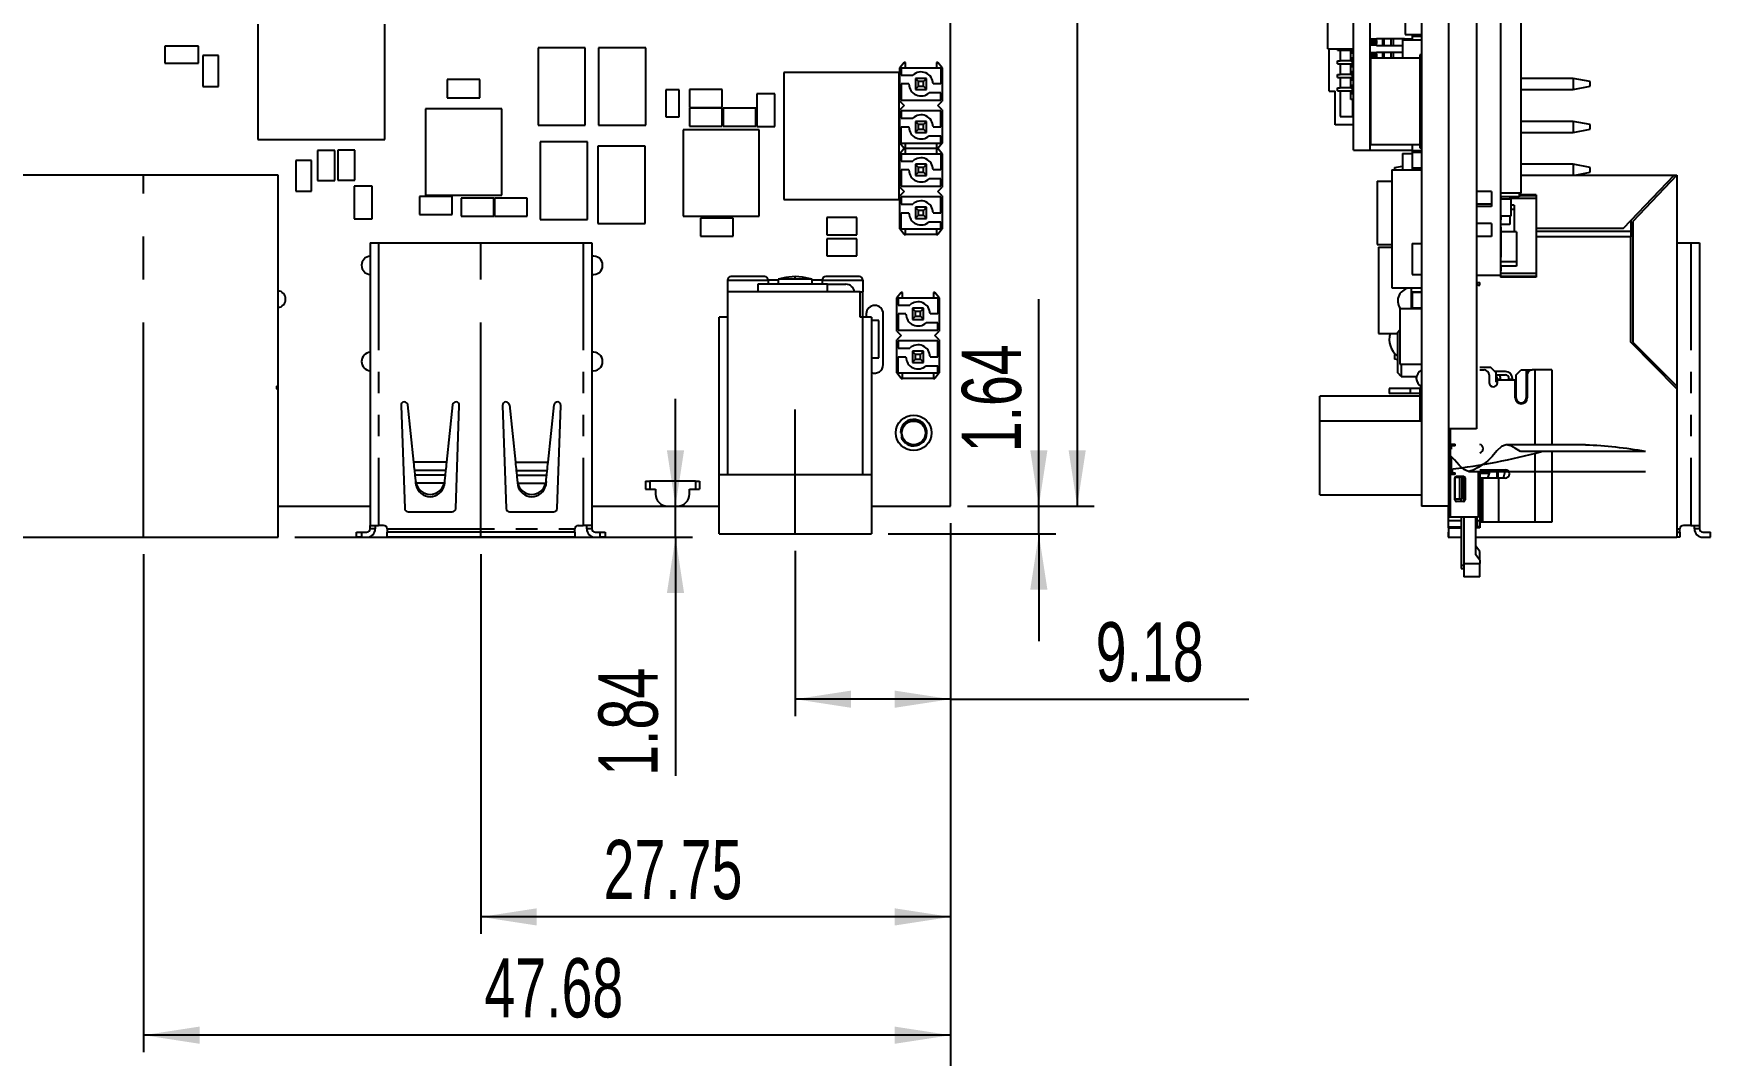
# Model space of a CAD drawing. Extents: x 5 to 415, y 3 to 292.
# Drawn here: x 79.6 to 178.7, y 74.9 to 135.3 of the extents above; entities that cross this region are included whole.
import ezdxf
from ezdxf.enums import TextEntityAlignment as Align

# ---------------------------------------------------------------- set-up
doc = ezdxf.new("R2010")
doc.units = 0
doc.linetypes.add('CENTERX2', pattern=[20.32, 12.7, -2.54, 2.54, -2.54])
doc.linetypes.add('PHANTOM', pattern=[12.7, 6.35, -1.27, 1.27, -1.27, 1.27, -1.27])
doc.layers.get('0').update_dxf_attribs({"linetype": 'CONTINUOUS'})
doc.dimstyles.new('SLDDIMSTYLE0', dxfattribs={"dimtxt": 3.5, "dimasz": 3.302, "dimexe": 0, "dimexo": 0.0625, "dimgap": 0.875, "dimtad": 1, "dimrnd": 1e-09, "dimzin": 12, "dimsah": 1, "dimcen": 0.09, "dimazin": 3, "dimtfac": 1, "dimtmove": 0, "dimatfit": 3})
doc.dimstyles.new('SLDDIMSTYLE1', dxfattribs={"dimtxt": 3.5, "dimasz": 3.302, "dimexe": 0, "dimexo": 0.0625, "dimgap": 0.875, "dimtad": 1, "dimrnd": 1e-09, "dimzin": 12, "dimsah": 1, "dimcen": 0.09, "dimazin": 3, "dimtfac": 1, "dimtofl": 0, "dimtmove": 0, "dimatfit": 3})

# ---------------------------------------------------------------- blocks, each defined once
blk = doc.blocks.new('_D_4')
at = {"color": 7, "linetype": 'CONTINUOUS'}
for p, q in [((133.75, 106.352), (133.75, 94.942)), ((124.57, 104.712), (124.57, 94.942)), ((133.75, 95.942), (124.57, 95.942)), ((133.75, 95.942), (151.376, 95.942))]:
    blk.add_line(p, q, dxfattribs=at)
for points in [[(124.57, 95.942), (127.872, 95.434), (127.872, 96.45)], [(133.75, 95.942), (130.448, 96.45), (130.448, 95.434)]]:
    blk.add_solid(points, dxfattribs=at)
at = {"color": 7, "linetype": 'CONTINUOUS', "width": 0.7}
blk.add_text('9.18', height=3.5, dxfattribs=at).set_placement((142.325, 95.942), align=Align.BOTTOM_LEFT)
blk = doc.blocks.new('_D_5')
at = {"color": 7, "linetype": 'CONTINUOUS'}
for p, q in [((133.75, 106.352), (133.75, 82.075)), ((106, 104.512), (106, 82.075)), ((133.75, 83.075), (106, 83.075))]:
    blk.add_line(p, q, dxfattribs=at)
for points in [[(106, 83.075), (109.302, 82.567), (109.302, 83.583)], [(133.75, 83.075), (130.448, 83.583), (130.448, 82.567)]]:
    blk.add_solid(points, dxfattribs=at)
at = {"color": 7, "linetype": 'CONTINUOUS', "width": 0.7}
blk.add_text('27.75', height=3.5, dxfattribs=at).set_placement((113.249, 83.075), align=Align.BOTTOM_LEFT)
blk = doc.blocks.new('_D_6')
at = {"color": 7, "linetype": 'CONTINUOUS'}
for p, q in [((133.75, 106.352), (133.75, 75.085)), ((86.07, 104.512), (86.07, 75.085)), ((133.75, 76.085), (86.07, 76.085))]:
    blk.add_line(p, q, dxfattribs=at)
for points in [[(86.07, 76.085), (89.372, 75.577), (89.372, 76.593)], [(133.75, 76.085), (130.448, 76.593), (130.448, 75.577)]]:
    blk.add_solid(points, dxfattribs=at)
at = {"color": 7, "linetype": 'CONTINUOUS', "width": 0.7}
blk.add_text('47.68', height=3.5, dxfattribs=at).set_placement((106.209, 76.085), align=Align.BOTTOM_LEFT)
blk = doc.blocks.new('_D_7')
at = {"color": 7, "linetype": 'CONTINUOUS'}
for p, q in [((133.75, 106.352), (133.75, 68.668)), ((65.734, 105.401), (65.734, 68.668)), ((133.75, 69.668), (65.734, 69.668))]:
    blk.add_line(p, q, dxfattribs=at)
for points in [[(65.734, 69.668), (69.036, 69.16), (69.036, 70.176)], [(133.75, 69.668), (130.448, 70.176), (130.448, 69.16)]]:
    blk.add_solid(points, dxfattribs=at)
at = {"color": 7, "linetype": 'CONTINUOUS', "width": 0.7}
blk.add_text('68.02', height=3.5, dxfattribs=at).set_placement((91.775, 69.668), align=Align.BOTTOM_LEFT)
blk = doc.blocks.new('_D_8')
at = {"color": 7, "linetype": 'CONTINUOUS'}
for p, q in [((133.75, 106.352), (133.75, 62.459)), ((46.865, 101.815), (46.865, 62.459)), ((133.75, 63.459), (46.865, 63.459))]:
    blk.add_line(p, q, dxfattribs=at)
for points in [[(46.865, 63.459), (50.167, 62.951), (50.167, 63.967)], [(133.75, 63.459), (130.448, 63.967), (130.448, 62.951)]]:
    blk.add_solid(points, dxfattribs=at)
at = {"color": 7, "linetype": 'CONTINUOUS', "width": 0.7}
blk.add_text('86.89', height=3.5, dxfattribs=at).set_placement((84.143, 63.459), align=Align.BOTTOM_LEFT)
blk = doc.blocks.new('_D_12')
at = {"color": 7, "linetype": 'CONTINUOUS'}
for p, q in [((134.75, 180.352), (142.232, 180.352)), ((141.232, 180.352), (141.232, 107.352)), ((134.75, 107.352), (142.232, 107.352))]:
    blk.add_line(p, q, dxfattribs=at)
for points in [[(141.232, 180.352), (140.724, 177.05), (141.74, 177.05)], [(141.232, 107.352), (141.74, 110.654), (140.724, 110.654)]]:
    blk.add_solid(points, dxfattribs=at)
at = {"color": 7, "linetype": 'CONTINUOUS', "width": 0.7}
blk.add_text('73', height=3.5, rotation=90, dxfattribs=at).set_placement((141.232, 143.389, -81.793), align=Align.BOTTOM_LEFT)
blk = doc.blocks.new('_D_15')
at = {"color": 7, "linetype": 'CONTINUOUS'}
for p, q in [((117.496, 107.352), (117.496, 113.702)), ((117.496, 105.512), (117.496, 107.352)), ((95.01, 105.512), (118.496, 105.512)), ((117.496, 105.512), (117.496, 91.416))]:
    blk.add_line(p, q, dxfattribs=at)
for points in [[(117.496, 107.352), (118.004, 110.654), (116.988, 110.654)], [(117.496, 105.512), (116.988, 102.21), (118.004, 102.21)]]:
    blk.add_solid(points, dxfattribs=at)
at = {"color": 7, "linetype": 'CONTINUOUS', "width": 0.7}
blk.add_text('1.84', height=3.5, rotation=90, dxfattribs=at).set_placement((117.496, 91.416, -81.793), align=Align.BOTTOM_LEFT)
blk = doc.blocks.new('_D_16')
at = {"color": 7, "linetype": 'CONTINUOUS'}
for p, q in [((138.965, 107.352), (138.965, 119.586)), ((134.75, 107.352), (139.965, 107.352)), ((138.965, 105.712), (138.965, 107.352)), ((130.07, 105.712), (139.965, 105.712)), ((138.965, 105.712), (138.965, 99.362))]:
    blk.add_line(p, q, dxfattribs=at)
for points in [[(138.965, 107.352), (139.473, 110.654), (138.457, 110.654)], [(138.965, 105.712), (138.457, 102.41), (139.473, 102.41)]]:
    blk.add_solid(points, dxfattribs=at)
at = {"color": 7, "linetype": 'CONTINUOUS', "width": 0.7}
blk.add_text('1.64', height=3.5, rotation=90, dxfattribs=at).set_placement((138.965, 110.535, -81.793), align=Align.BOTTOM_LEFT)

msp = doc.modelspace()

# ---------------------------------------------------------------- linework, layer by layer
at = {"color": 7, "linetype": 'CONTINUOUS'}
for p, q in [((161.571, 180.352), (161.571, 107.352)), ((163.171, 180.352), (163.171, 107.352)), ((157.551, 128.378), (157.551, 158.378)), ((158.551, 128.378), (158.551, 158.378)), ((156.051, 134.378), (156.051, 152.378)), ((164.821, 146.625), (164.821, 111.925)), ((166.246, 139.21), (166.246, 120.982)), ((92.819, 135.828), (92.819, 129.028)), ((100.319, 129.028), (100.319, 135.828)), ((133.75, 107.352), (133.75, 136.369)), ((160.621, 136.238), (160.621, 135.222)), ((167.446, 136.042), (167.446, 125.842)), ((158.551, 134.968), (158.921, 134.968)), ((158.551, 134.868), (158.921, 134.868)), ((158.551, 134.848), (158.921, 134.848)), ((158.921, 134.978), (160.571, 134.978)), ((158.921, 134.968), (158.921, 134.978)), ((158.921, 134.868), (158.921, 134.968)), ((158.921, 134.868), (158.921, 134.688)), ((159.271, 134.978), (159.271, 134.578)), ((159.371, 134.578), (159.371, 134.978)), ((159.771, 134.978), (159.771, 134.578)), ((159.921, 134.578), (159.921, 134.978)), ((160.461, 134.906), (160.461, 133.828)), ((160.461, 134.906), (161.571, 134.906)), ((160.571, 134.978), (160.571, 134.968)), ((160.571, 134.968), (161.021, 134.968)), ((160.571, 134.968), (160.571, 134.906)), ((160.621, 135.222), (161.571, 135.222)), ((161.021, 135.222), (161.021, 135.118)), ((161.021, 135.118), (161.021, 134.906)), ((161.021, 135.118), (161.571, 135.118)), ((89.314, 134.528), (87.314, 134.528)), ((87.314, 134.528), (87.314, 133.528)), ((89.314, 133.528), (89.314, 134.528)), ((90.502, 133.983), (89.572, 133.983)), ((89.572, 133.983), (89.572, 132.153)), ((90.502, 132.153), (90.502, 133.983)), ((112.167, 134.435), (109.373, 134.435)), ((109.373, 134.435), (109.373, 129.863)), ((112.167, 129.863), (112.167, 134.435)), ((112.954, 134.435), (112.954, 129.863)), ((115.748, 134.435), (112.954, 134.435)), ((115.748, 129.863), (115.748, 134.435)), ((156.051, 134.378), (157.551, 134.378)), ((156.121, 131.878), (156.121, 134.378)), ((156.621, 134.288), (156.621, 134.378)), ((156.621, 134.288), (156.771, 134.288)), ((156.771, 134.288), (156.771, 133.668)), ((156.771, 134.288), (157.401, 134.288)), ((157.401, 133.668), (157.401, 134.288)), ((157.401, 134.288), (157.501, 134.288)), ((157.501, 134.078), (157.501, 134.378)), ((157.551, 134.078), (157.501, 134.078)), ((157.551, 133.878), (157.501, 133.878)), ((157.501, 133.278), (157.501, 133.878)), ((158.921, 134.708), (158.551, 134.708)), ((158.921, 134.688), (158.551, 134.688)), ((158.921, 134.588), (158.551, 134.588)), ((158.551, 134.168), (158.921, 134.168)), ((158.551, 134.068), (158.921, 134.068)), ((158.551, 134.048), (158.921, 134.048)), ((158.921, 133.908), (158.551, 133.908)), ((158.921, 133.888), (158.551, 133.888)), ((158.571, 133.788), (158.551, 133.788)), ((161.471, 133.828), (158.571, 133.828)), ((158.571, 133.828), (158.571, 128.728)), ((158.921, 134.588), (158.921, 134.688)), ((158.921, 134.578), (158.921, 134.588)), ((158.921, 134.578), (160.461, 134.578)), ((158.921, 134.178), (160.461, 134.178)), ((158.921, 134.168), (158.921, 134.178)), ((158.921, 134.068), (158.921, 134.168)), ((158.921, 134.068), (158.921, 133.888)), ((158.921, 133.828), (158.921, 133.888)), ((159.271, 134.178), (159.271, 133.828)), ((159.371, 133.828), (159.371, 134.178)), ((159.771, 134.178), (159.771, 133.828)), ((159.921, 133.828), (159.921, 134.178)), ((161.571, 134.028), (161.471, 134.028)), ((161.471, 134.028), (161.471, 128.528)), ((87.314, 133.528), (89.314, 133.528)), ((123.905, 132.978), (123.905, 125.478)), ((130.705, 132.978), (123.905, 132.978)), ((130.705, 125.478), (130.705, 132.978)), ((130.999, 133.571), (130.758, 133.254)), ((130.758, 131.285), (130.758, 133.254)), ((130.834, 133.254), (130.834, 132.822)), ((130.834, 133.254), (133.171, 133.254)), ((130.834, 132.822), (131.518, 132.822)), ((131.088, 133.571), (130.999, 133.571)), ((131.088, 133.254), (131.088, 133.571)), ((132.917, 133.571), (132.917, 133.254)), ((133.006, 133.571), (132.917, 133.571)), ((133.247, 133.254), (133.006, 133.571)), ((133.171, 133.254), (133.171, 132.301)), ((133.247, 133.254), (133.247, 131.285)), ((156.621, 133.668), (156.771, 133.668)), ((156.621, 133.488), (156.621, 133.668)), ((156.621, 133.488), (156.771, 133.488)), ((156.621, 132.868), (156.771, 132.868)), ((156.621, 132.688), (156.621, 132.868)), ((157.401, 133.668), (156.771, 133.668)), ((156.771, 133.488), (156.771, 132.868)), ((156.771, 133.488), (157.401, 133.488)), ((157.401, 132.868), (156.771, 132.868)), ((157.401, 133.668), (157.501, 133.668)), ((157.401, 132.868), (157.401, 133.488)), ((157.401, 133.488), (157.501, 133.488)), ((157.401, 132.868), (157.501, 132.868)), ((157.551, 133.278), (157.501, 133.278)), ((157.501, 132.478), (157.501, 133.078)), ((157.551, 133.078), (157.501, 133.078)), ((158.551, 133.368), (158.571, 133.368)), ((158.551, 133.268), (158.571, 133.268)), ((158.551, 133.248), (158.571, 133.248)), ((158.571, 133.108), (158.551, 133.108)), ((158.571, 133.088), (158.551, 133.088)), ((158.571, 132.988), (158.551, 132.988)), ((89.572, 132.153), (90.502, 132.153)), ((104.013, 132.555), (104.013, 131.488)), ((105.944, 132.555), (104.013, 132.555)), ((105.944, 131.488), (105.944, 132.555)), ((116.921, 131.958), (116.921, 130.358)), ((117.721, 131.958), (116.921, 131.958)), ((117.721, 130.358), (117.721, 131.958)), ((118.314, 131.971), (118.314, 130.904)), ((120.244, 131.971), (118.314, 131.971)), ((120.244, 130.904), (120.244, 131.971)), ((131.291, 132.301), (130.834, 132.301)), ((130.834, 132.301), (130.834, 131.349)), ((131.863, 132.441), (131.672, 132.631)), ((132.333, 132.631), (131.672, 132.631)), ((131.672, 132.631), (131.672, 131.971)), ((131.672, 131.971), (131.863, 132.161)), ((131.672, 131.971), (132.333, 131.971)), ((132.142, 132.441), (131.863, 132.441)), ((131.863, 132.161), (131.863, 132.441)), ((131.863, 132.161), (132.142, 132.161)), ((132.142, 132.441), (132.333, 132.631)), ((132.142, 132.161), (132.142, 132.441)), ((132.333, 131.971), (132.142, 132.161)), ((132.333, 131.971), (132.333, 132.631)), ((133.171, 132.301), (132.714, 132.301)), ((156.121, 131.878), (156.471, 131.878)), ((156.471, 129.878), (156.471, 131.878)), ((156.621, 132.688), (156.771, 132.688)), ((156.621, 132.068), (156.771, 132.068)), ((156.621, 131.888), (156.621, 132.068)), ((156.621, 131.888), (156.771, 131.888)), ((156.771, 132.688), (156.771, 132.068)), ((156.771, 132.688), (157.401, 132.688)), ((157.401, 132.068), (156.771, 132.068)), ((156.771, 131.888), (156.771, 130.378)), ((156.771, 131.888), (157.401, 131.888)), ((157.401, 132.068), (157.401, 132.688)), ((157.401, 132.688), (157.501, 132.688)), ((157.401, 132.068), (157.501, 132.068)), ((157.401, 131.378), (157.401, 131.888)), ((157.401, 131.888), (157.501, 131.888)), ((157.551, 132.478), (157.501, 132.478)), ((157.501, 131.678), (157.501, 132.278)), ((157.551, 132.278), (157.501, 132.278)), ((158.551, 132.568), (158.571, 132.568)), ((158.551, 132.468), (158.571, 132.468)), ((158.551, 132.448), (158.571, 132.448)), ((158.571, 132.308), (158.551, 132.308)), ((158.571, 132.288), (158.551, 132.288)), ((158.571, 132.188), (158.551, 132.188)), ((170.537, 132.631), (167.446, 132.631)), ((167.446, 131.971), (170.537, 131.971)), ((170.537, 132.631), (170.537, 131.971)), ((171.553, 132.441), (170.537, 132.631)), ((170.537, 131.971), (171.553, 132.161)), ((171.553, 132.161), (171.553, 132.441)), ((107.229, 130.838), (102.729, 130.838)), ((102.729, 130.838), (102.729, 125.738)), ((104.013, 131.488), (105.944, 131.488)), ((107.229, 125.738), (107.229, 130.838)), ((118.314, 130.904), (120.244, 130.904)), ((120.244, 130.879), (118.314, 130.879)), ((118.314, 130.879), (118.314, 129.812)), ((120.244, 129.812), (120.244, 130.879)), ((120.32, 130.879), (120.32, 129.812)), ((122.251, 130.879), (120.32, 130.879)), ((122.251, 129.812), (122.251, 130.879)), ((122.301, 131.717), (122.301, 129.786)), ((123.368, 131.717), (122.301, 131.717)), ((123.368, 129.786), (123.368, 131.717)), ((130.758, 131.285), (131.012, 131.031)), ((131.012, 131.031), (130.758, 130.777)), ((130.834, 131.349), (133.171, 131.349)), ((133.171, 131.78), (132.487, 131.78)), ((132.993, 131.031), (133.247, 131.285)), ((133.247, 130.777), (132.993, 131.031)), ((133.171, 131.349), (133.171, 131.78)), ((157.501, 131.378), (157.401, 131.378)), ((157.551, 131.678), (157.501, 131.678)), ((157.501, 131.378), (157.501, 130.378)), ((158.551, 131.768), (158.571, 131.768)), ((158.551, 131.668), (158.571, 131.668)), ((158.551, 131.648), (158.571, 131.648)), ((158.571, 131.508), (158.551, 131.508)), ((158.551, 131.488), (158.571, 131.488)), ((158.571, 131.388), (158.551, 131.388)), ((158.551, 130.878), (158.571, 130.878)), ((158.551, 130.848), (158.571, 130.848)), ((109.373, 129.863), (112.167, 129.863)), ((112.954, 129.863), (115.748, 129.863)), ((116.921, 130.358), (117.721, 130.358)), ((118.314, 129.812), (120.244, 129.812)), ((120.32, 129.812), (122.251, 129.812)), ((130.758, 128.809), (130.758, 130.777)), ((133.171, 130.714), (130.834, 130.714)), ((130.834, 130.714), (130.834, 130.282)), ((130.834, 130.282), (131.518, 130.282)), ((131.863, 129.901), (131.672, 130.091)), ((132.333, 130.091), (131.672, 130.091)), ((131.672, 130.091), (131.672, 129.431)), ((132.142, 129.901), (131.863, 129.901)), ((131.863, 129.621), (131.863, 129.901)), ((132.142, 129.901), (132.333, 130.091)), ((132.142, 129.621), (132.142, 129.901)), ((132.333, 129.431), (132.333, 130.091)), ((133.171, 129.761), (133.171, 130.714)), ((133.247, 130.777), (133.247, 128.809)), ((157.551, 129.878), (156.471, 129.878)), ((156.771, 130.378), (157.551, 130.378)), ((158.571, 130.378), (158.551, 130.378)), ((170.537, 130.091), (167.446, 130.091)), ((170.537, 130.091), (170.537, 129.431)), ((171.553, 129.901), (170.537, 130.091)), ((171.553, 129.621), (171.553, 129.901)), ((92.819, 129.028), (100.319, 129.028)), ((112.294, 128.872), (109.5, 128.872)), ((109.5, 128.872), (109.5, 124.3)), ((112.294, 124.3), (112.294, 128.872)), ((117.943, 129.593), (117.943, 124.493)), ((122.443, 129.593), (117.943, 129.593)), ((122.301, 129.786), (123.368, 129.786)), ((122.443, 124.493), (122.443, 129.593)), ((130.834, 129.761), (131.291, 129.761)), ((130.834, 128.809), (130.834, 129.761)), ((131.672, 129.431), (131.863, 129.621)), ((131.672, 129.431), (132.333, 129.431)), ((131.863, 129.621), (132.142, 129.621)), ((132.333, 129.431), (132.142, 129.621)), ((132.487, 129.24), (133.171, 129.24)), ((132.714, 129.761), (133.171, 129.761)), ((133.171, 128.809), (133.171, 129.24)), ((167.446, 129.431), (170.537, 129.431)), ((170.537, 129.431), (171.553, 129.621)), ((97.357, 128.364), (96.341, 128.364)), ((96.341, 128.364), (96.341, 126.586)), ((97.357, 126.586), (97.357, 128.364)), ((97.535, 128.389), (97.535, 126.611)), ((98.551, 128.389), (97.535, 128.389)), ((98.551, 126.611), (98.551, 128.389)), ((115.697, 128.618), (112.903, 128.618)), ((112.903, 128.618), (112.903, 124.046)), ((115.697, 124.046), (115.697, 128.618)), ((130.999, 128.491), (130.758, 128.809)), ((130.999, 128.491), (130.758, 128.174)), ((130.758, 126.205), (130.758, 128.174)), ((130.834, 128.809), (133.171, 128.809)), ((130.834, 128.174), (133.171, 128.174)), ((130.834, 128.174), (130.834, 127.742)), ((131.088, 128.491), (130.999, 128.491)), ((131.088, 128.491), (131.088, 128.809)), ((131.088, 128.174), (131.088, 128.491)), ((132.917, 128.491), (131.088, 128.491)), ((132.917, 128.809), (132.917, 128.491)), ((132.917, 128.491), (132.917, 128.174)), ((133.006, 128.491), (132.917, 128.491)), ((133.247, 128.809), (133.006, 128.491)), ((133.247, 128.174), (133.006, 128.491)), ((133.171, 128.174), (133.171, 127.221)), ((133.247, 128.174), (133.247, 126.205)), ((157.551, 128.378), (158.551, 128.378)), ((158.551, 128.378), (161.021, 128.378)), ((158.571, 128.728), (161.471, 128.728)), ((160.451, 128.2), (160.451, 127.222)), ((160.451, 128.2), (161.021, 128.2)), ((161.021, 128.728), (161.021, 128.377)), ((161.021, 128.377), (161.571, 128.377)), ((161.021, 128.377), (161.021, 128.269)), ((161.021, 128.269), (161.571, 128.269)), ((161.021, 128.269), (161.021, 127.339)), ((161.471, 128.528), (161.571, 128.528)), ((93.91, 126.912), (78.23, 126.912)), ((94.01, 126.912), (93.91, 126.912)), ((94.01, 114.439), (94.01, 126.912)), ((95.058, 127.785), (95.058, 125.955)), ((95.988, 127.785), (95.058, 127.785)), ((95.988, 125.955), (95.988, 127.785)), ((130.834, 127.742), (131.518, 127.742)), ((131.291, 127.221), (130.834, 127.221)), ((130.834, 127.221), (130.834, 126.269)), ((131.863, 127.361), (131.672, 127.551)), ((132.333, 127.551), (131.672, 127.551)), ((131.672, 127.551), (131.672, 126.891)), ((131.672, 126.891), (131.863, 127.081)), ((131.672, 126.891), (132.333, 126.891)), ((132.142, 127.361), (131.863, 127.361)), ((131.863, 127.081), (131.863, 127.361)), ((131.863, 127.081), (132.142, 127.081)), ((132.142, 127.361), (132.333, 127.551)), ((132.142, 127.081), (132.142, 127.361)), ((132.333, 126.891), (132.142, 127.081)), ((132.333, 126.891), (132.333, 127.551)), ((133.171, 127.221), (132.714, 127.221)), ((159.821, 127.222), (159.821, 120.249)), ((159.821, 127.222), (161.571, 127.222)), ((159.996, 127.361), (160.451, 127.446)), ((159.996, 127.222), (159.996, 127.361)), ((161.021, 127.339), (161.571, 127.339)), ((161.021, 127.339), (161.021, 127.222)), ((170.537, 127.551), (167.446, 127.551)), ((167.446, 126.912), (176.511, 126.912)), ((170.537, 127.551), (170.537, 126.912)), ((171.553, 127.361), (170.537, 127.551)), ((170.651, 126.912), (171.553, 127.081)), ((171.553, 127.081), (171.553, 127.361)), ((173.951, 124.228), (176.511, 126.912)), ((176.671, 126.912), (174.069, 124.18)), ((176.511, 126.912), (176.671, 126.912)), ((176.671, 126.912), (176.671, 114.439)), ((95.058, 125.955), (95.988, 125.955)), ((96.341, 126.586), (97.357, 126.586)), ((97.535, 126.611), (98.551, 126.611)), ((98.5, 126.256), (98.5, 124.325)), ((99.567, 126.256), (98.5, 126.256)), ((99.567, 124.325), (99.567, 126.256)), ((130.758, 126.205), (131.012, 125.951)), ((131.012, 125.951), (130.758, 125.697)), ((130.834, 126.269), (133.171, 126.269)), ((133.171, 126.7), (132.487, 126.7)), ((132.993, 125.951), (133.247, 126.205)), ((133.247, 125.697), (132.993, 125.951)), ((133.171, 126.269), (133.171, 126.7)), ((158.961, 126.551), (158.961, 122.821)), ((158.961, 126.551), (159.821, 126.551)), ((165.711, 125.951), (164.821, 125.951)), ((165.711, 125.951), (165.711, 125.189)), ((104.293, 125.646), (102.362, 125.646)), ((102.362, 125.646), (102.362, 124.579)), ((102.729, 125.738), (107.229, 125.738)), ((104.293, 124.579), (104.293, 125.646)), ((106.757, 125.545), (104.826, 125.545)), ((104.826, 125.545), (104.826, 124.478)), ((106.757, 124.478), (106.757, 125.545)), ((106.807, 125.545), (106.807, 124.478)), ((108.738, 125.545), (106.807, 125.545)), ((108.738, 124.478), (108.738, 125.545)), ((123.905, 125.478), (130.705, 125.478)), ((130.758, 123.729), (130.758, 125.697)), ((130.834, 125.634), (130.834, 125.202)), ((133.171, 125.634), (130.834, 125.634)), ((130.834, 125.202), (131.518, 125.202)), ((131.863, 124.821), (131.672, 125.011)), ((132.333, 125.011), (131.672, 125.011)), ((131.672, 125.011), (131.672, 124.351)), ((132.142, 124.821), (132.333, 125.011)), ((132.333, 124.351), (132.333, 125.011)), ((133.171, 124.681), (133.171, 125.634)), ((133.247, 125.697), (133.247, 123.729)), ((165.711, 125.189), (164.821, 125.189)), ((165.711, 125.062), (164.821, 125.062)), ((165.711, 125.189), (165.711, 125.062)), ((167.446, 125.842), (166.246, 125.842)), ((167.346, 125.622), (166.246, 125.622)), ((166.846, 125.496), (166.246, 125.496)), ((166.26, 125.622), (166.26, 125.496)), ((166.796, 125.622), (166.796, 125.496)), ((168.346, 125.528), (166.796, 125.528)), ((166.846, 125.496), (166.846, 124.496)), ((167.046, 125.146), (166.846, 125.146)), ((167.046, 124.876), (166.846, 124.876)), ((167.046, 125.146), (167.046, 123.566)), ((167.046, 124.876), (167.046, 123.566)), ((167.346, 125.842), (167.346, 125.622)), ((167.346, 125.786), (167.402, 125.786)), ((168.346, 125.749), (167.346, 125.749)), ((168.346, 125.698), (167.346, 125.698)), ((168.346, 125.749), (168.346, 125.698)), ((168.346, 125.698), (168.346, 121.098)), ((168.346, 125.528), (168.346, 120.928)), ((98.5, 124.325), (99.567, 124.325)), ((102.362, 124.579), (104.293, 124.579)), ((104.826, 124.478), (106.757, 124.478)), ((106.807, 124.478), (108.738, 124.478)), ((109.5, 124.3), (112.294, 124.3)), ((112.903, 124.046), (115.697, 124.046)), ((117.943, 124.493), (122.443, 124.493)), ((118.974, 124.376), (118.974, 123.309)), ((120.904, 124.376), (118.974, 124.376)), ((120.904, 123.309), (120.904, 124.376)), ((128.218, 124.402), (126.44, 124.402)), ((126.44, 124.402), (126.44, 123.386)), ((128.218, 123.386), (128.218, 124.402)), ((130.834, 123.729), (130.834, 124.681)), ((130.834, 124.681), (131.291, 124.681)), ((131.672, 124.351), (131.863, 124.541)), ((131.672, 124.351), (132.333, 124.351)), ((132.142, 124.821), (131.863, 124.821)), ((131.863, 124.541), (131.863, 124.821)), ((131.863, 124.541), (132.142, 124.541)), ((132.142, 124.541), (132.142, 124.821)), ((132.333, 124.351), (132.142, 124.541)), ((132.487, 124.16), (133.171, 124.16)), ((132.714, 124.681), (133.171, 124.681)), ((133.171, 123.729), (133.171, 124.16)), ((165.711, 124.046), (164.821, 124.046)), ((165.711, 124.046), (165.711, 123.284)), ((166.846, 124.496), (166.246, 124.496)), ((166.26, 124.263), (166.246, 124.263)), ((166.796, 123.993), (166.246, 123.993)), ((166.26, 124.496), (166.26, 124.263)), ((166.796, 124.496), (166.796, 123.993)), ((173.511, 123.787), (173.951, 124.228)), ((173.951, 124.228), (173.951, 123.572)), ((174.069, 124.18), (174.069, 117.041)), ((99.45, 122.912), (99.95, 122.912)), ((99.45, 122.912), (99.45, 106.212)), ((99.95, 122.912), (112.05, 122.912)), ((112.05, 122.912), (112.55, 122.912)), ((112.55, 122.912), (112.55, 106.212)), ((118.974, 123.309), (120.904, 123.309)), ((126.44, 123.386), (128.218, 123.386)), ((128.218, 123.157), (126.44, 123.157)), ((126.44, 123.157), (126.44, 122.141)), ((128.218, 122.141), (128.218, 123.157)), ((130.999, 123.411), (130.758, 123.729)), ((130.834, 123.729), (133.171, 123.729)), ((130.999, 123.411), (131.088, 123.411)), ((131.088, 123.411), (131.088, 123.729)), ((132.917, 123.411), (131.088, 123.411)), ((132.917, 123.729), (132.917, 123.411)), ((132.917, 123.411), (133.006, 123.411)), ((133.247, 123.729), (133.006, 123.411)), ((161.021, 122.877), (161.571, 122.877)), ((161.021, 122.877), (161.021, 121.047)), ((165.711, 123.284), (164.821, 123.284)), ((166.27, 123.836), (166.246, 123.836)), ((167.196, 123.566), (166.246, 123.566)), ((166.27, 123.836), (166.27, 122.058)), ((167.196, 123.566), (167.196, 121.788)), ((168.346, 123.787), (173.511, 123.787)), ((173.951, 123.572), (168.346, 123.572)), ((173.951, 123.572), (173.951, 123.26)), ((173.951, 117.041), (173.951, 123.26)), ((176.671, 122.912), (177.501, 122.912)), ((177.501, 122.912), (178.001, 122.912)), ((178.001, 122.912), (178.001, 106.212)), ((126.44, 122.141), (128.218, 122.141)), ((158.961, 122.821), (159.821, 122.821)), ((159.031, 122.664), (159.031, 117.554)), ((159.031, 122.664), (159.821, 122.664)), ((166.27, 122.058), (166.246, 122.058)), ((122.77, 120.912), (120.77, 120.912)), ((128.37, 120.912), (126.37, 120.912)), ((161.021, 121.047), (161.571, 121.047)), ((166.246, 120.982), (164.821, 120.982)), ((167.196, 121.788), (166.246, 121.788)), ((167.196, 121.523), (166.246, 121.523)), ((166.26, 121.247), (166.246, 121.247)), ((168.346, 121.098), (166.246, 121.098)), ((166.246, 120.982), (166.246, 120.928)), ((166.246, 120.928), (166.246, 120.879)), ((168.346, 120.928), (166.246, 120.928)), ((166.26, 121.523), (166.26, 121.247)), ((167.196, 121.788), (167.196, 121.523)), ((168.346, 120.928), (168.346, 120.879)), ((120.57, 120.712), (120.57, 120.012)), ((128.402, 120.012), (120.57, 120.012)), ((120.57, 120.012), (120.57, 118.512)), ((122.36, 120.462), (122.36, 120.012)), ((126.473, 120.462), (122.36, 120.462)), ((122.97, 120.712), (122.97, 120.462)), ((123.57, 120.712), (122.97, 120.712)), ((123.57, 120.762), (123.57, 120.462)), ((124.57, 120.762), (123.57, 120.762)), ((125.57, 120.762), (124.57, 120.762)), ((125.57, 120.462), (125.57, 120.762)), ((126.17, 120.712), (125.57, 120.712)), ((126.17, 120.712), (126.17, 120.462)), ((126.473, 120.012), (126.473, 120.462)), ((126.473, 120.462), (127.57, 120.462)), ((128.402, 118.512), (128.402, 120.012)), ((128.402, 120.012), (128.57, 120.012)), ((128.57, 120.712), (128.57, 120.012)), ((128.57, 118.512), (128.57, 120.012)), ((130.821, 119.982), (130.58, 119.665)), ((130.91, 119.982), (130.821, 119.982)), ((130.91, 119.665), (130.91, 119.982)), ((132.739, 119.982), (132.739, 119.665)), ((132.828, 119.982), (132.739, 119.982)), ((133.069, 119.665), (132.828, 119.982)), ((159.821, 120.249), (161.571, 120.249)), ((160.971, 120.232), (160.921, 120.232)), ((160.971, 120.249), (160.971, 119.036)), ((161.021, 120.014), (161.021, 120.004)), ((161.021, 120.014), (161.571, 120.014)), ((161.021, 120.004), (161.021, 119.074)), ((161.021, 120.004), (161.571, 120.004)), ((164.871, 120.565), (164.821, 120.565)), ((164.921, 120.415), (164.821, 120.415)), ((164.871, 120.415), (164.871, 120.565)), ((164.871, 120.565), (165.021, 120.565)), ((164.921, 120.415), (165.021, 120.415)), ((165.021, 120.415), (165.021, 120.565)), ((168.346, 120.879), (166.246, 120.879)), ((130.58, 117.696), (130.58, 119.665)), ((130.656, 119.665), (130.656, 119.233)), ((130.656, 119.665), (132.993, 119.665)), ((130.656, 119.233), (131.34, 119.233)), ((131.685, 118.852), (131.494, 119.042)), ((132.155, 119.042), (131.494, 119.042)), ((131.494, 119.042), (131.494, 118.382)), ((131.964, 118.852), (132.155, 119.042)), ((132.155, 118.382), (132.155, 119.042)), ((132.993, 119.665), (132.993, 118.712)), ((133.069, 119.665), (133.069, 117.696)), ((160.301, 119.036), (160.301, 115.734)), ((160.301, 119.036), (161.571, 119.036)), ((161.021, 119.074), (161.571, 119.074)), ((120.57, 118.512), (120.07, 118.512)), ((120.07, 109.212), (120.07, 118.512)), ((120.57, 118.512), (120.57, 109.212)), ((128.57, 118.512), (128.402, 118.512)), ((128.57, 109.212), (128.57, 118.512)), ((129.07, 118.512), (128.57, 118.512)), ((128.77, 118.712), (128.77, 118.512)), ((129.07, 118.512), (129.07, 109.212)), ((129.52, 118.312), (129.07, 118.312)), ((129.52, 116.112), (129.52, 118.312)), ((129.77, 115.712), (129.77, 118.712)), ((131.113, 118.712), (130.656, 118.712)), ((130.656, 118.712), (130.656, 117.76)), ((131.494, 118.382), (131.685, 118.572)), ((131.494, 118.382), (132.155, 118.382)), ((131.964, 118.852), (131.685, 118.852)), ((131.685, 118.572), (131.685, 118.852)), ((131.685, 118.572), (131.964, 118.572)), ((131.964, 118.572), (131.964, 118.852)), ((132.155, 118.382), (131.964, 118.572)), ((132.993, 118.191), (132.309, 118.191)), ((132.993, 118.712), (132.536, 118.712)), ((132.993, 117.76), (132.993, 118.191)), ((130.58, 117.696), (130.834, 117.442)), ((130.834, 117.442), (130.58, 117.188)), ((130.58, 115.22), (130.58, 117.188)), ((130.656, 117.76), (132.993, 117.76)), ((130.656, 117.125), (130.656, 116.693)), ((132.993, 117.125), (130.656, 117.125)), ((132.815, 117.442), (133.069, 117.696)), ((133.069, 117.188), (132.815, 117.442)), ((132.993, 116.172), (132.993, 117.125)), ((133.069, 117.188), (133.069, 115.22)), ((159.031, 117.554), (160.171, 117.554)), ((160.171, 117.632), (160.301, 117.771)), ((160.171, 115.232), (160.171, 117.632)), ((176.671, 114.275), (173.951, 117.041)), ((174.069, 117.041), (176.671, 114.439)), ((129.07, 116.112), (129.52, 116.112)), ((130.656, 116.693), (131.34, 116.693)), ((130.656, 115.22), (130.656, 116.172)), ((130.656, 116.172), (131.113, 116.172)), ((131.685, 116.312), (131.494, 116.502)), ((132.155, 116.502), (131.494, 116.502)), ((131.494, 116.502), (131.494, 115.842)), ((131.494, 115.842), (131.685, 116.032)), ((131.964, 116.312), (131.685, 116.312)), ((131.685, 116.032), (131.685, 116.312)), ((131.685, 116.032), (131.964, 116.032)), ((131.964, 116.312), (132.155, 116.502)), ((131.964, 116.032), (131.964, 116.312)), ((132.155, 115.842), (131.964, 116.032)), ((132.155, 115.842), (132.155, 116.502)), ((132.536, 116.172), (132.993, 116.172)), ((159.996, 116.312), (160.047, 116.321)), ((159.996, 116.032), (159.996, 116.312)), ((160.171, 116), (159.996, 116.032)), ((130.821, 114.902), (130.58, 115.22)), ((130.656, 115.22), (132.993, 115.22)), ((130.91, 114.902), (130.91, 115.22)), ((131.494, 115.842), (132.155, 115.842)), ((132.309, 115.651), (132.993, 115.651)), ((132.739, 115.22), (132.739, 114.902)), ((133.069, 115.22), (132.828, 114.902)), ((132.993, 115.22), (132.993, 115.651)), ((160.371, 115.018), (160.171, 115.232)), ((160.301, 115.734), (161.571, 115.734)), ((160.371, 115.734), (160.371, 115.018)), ((160.371, 115.018), (161.285, 115.018)), ((165.671, 115.551), (165.021, 115.551)), ((165.021, 115.401), (165.271, 115.401)), ((165.571, 115.101), (165.571, 114.651)), ((165.971, 115.251), (165.671, 115.551)), ((166.546, 115.301), (165.921, 115.301)), ((165.971, 115.251), (165.971, 114.701)), ((165.971, 115.101), (166.546, 115.101)), ((167.171, 115.101), (167.471, 115.401)), ((167.171, 113.75), (167.171, 115.101)), ((167.471, 115.401), (167.771, 115.401)), ((167.771, 115.401), (167.771, 113.75)), ((167.771, 115.401), (168.121, 115.401)), ((167.821, 115.101), (167.821, 113.751)), ((168.271, 115.401), (168.121, 115.401)), ((169.271, 115.401), (168.271, 115.401)), ((169.271, 115.401), (169.271, 110.974)), ((93.91, 114.439), (94.01, 114.439)), ((93.91, 114.439), (93.91, 114.275)), ((93.91, 114.275), (94.01, 114.275)), ((94.01, 114.275), (94.01, 114.439)), ((94.01, 105.512), (94.01, 114.275)), ((130.821, 114.902), (130.91, 114.902)), ((132.739, 114.902), (130.91, 114.902)), ((132.739, 114.902), (132.828, 114.902)), ((159.671, 114.312), (159.671, 114.012)), ((160.921, 114.312), (159.671, 114.312)), ((160.921, 114.012), (159.671, 114.012)), ((161.471, 114.312), (160.921, 114.312)), ((161.471, 114.012), (160.921, 114.012)), ((161.571, 114.371), (161.471, 114.371)), ((161.471, 114.371), (161.471, 112.365)), ((166.071, 114.701), (165.971, 114.701)), ((166.046, 114.8), (166.046, 114.901)), ((166.046, 114.8), (166.086, 114.836)), ((166.046, 114.751), (166.046, 114.8)), ((166.046, 114.701), (166.046, 114.751)), ((166.071, 114.651), (166.071, 114.801)), ((167.121, 114.801), (166.071, 114.801)), ((166.086, 114.836), (166.086, 114.848)), ((166.086, 114.848), (166.206, 114.848)), ((166.206, 114.848), (166.206, 114.836)), ((166.206, 114.836), (166.245, 114.801)), ((166.246, 114.801), (166.246, 114.901)), ((166.746, 114.801), (166.746, 114.901)), ((166.748, 114.801), (166.786, 114.836)), ((166.786, 114.836), (166.786, 114.848)), ((166.786, 114.848), (166.906, 114.848)), ((166.906, 114.848), (166.906, 114.836)), ((166.906, 114.836), (166.945, 114.801)), ((166.946, 114.801), (166.946, 114.901)), ((167.121, 113.751), (167.121, 114.801)), ((167.171, 114.701), (167.121, 114.701)), ((176.671, 114.439), (176.671, 114.275)), ((176.671, 114.275), (176.671, 105.512)), ((101.281, 113.305), (101.494, 107.205)), ((102.035, 109.952), (101.679, 113.333)), ((104.321, 113.333), (103.966, 109.952)), ((104.507, 107.205), (104.72, 113.305)), ((107.281, 113.305), (107.494, 107.205)), ((107.679, 113.333), (108.035, 109.952)), ((109.966, 109.952), (110.321, 113.333)), ((110.507, 107.205), (110.72, 113.305)), ((161.471, 113.857), (155.571, 113.857)), ((155.571, 112.365), (155.571, 113.857)), ((167.291, 113.451), (167.47, 113.451)), ((167.472, 113.451), (167.47, 113.451)), ((167.472, 113.451), (167.652, 113.451)), ((161.571, 112.365), (155.571, 112.365)), ((155.571, 108.015), (155.571, 112.365)), ((164.821, 111.925), (163.171, 111.925)), ((163.271, 111.24), (163.171, 111.24)), ((163.271, 111.925), (163.271, 111.24)), ((163.271, 111.24), (163.271, 109.14)), ((163.271, 111.015), (163.568, 111.015)), ((163.568, 110.915), (163.568, 111.015)), ((163.271, 110.915), (163.321, 110.915)), ((163.321, 110.915), (163.321, 110.715)), ((163.321, 110.915), (163.381, 110.915)), ((163.321, 110.294), (163.321, 109.515)), ((163.568, 110.915), (163.381, 110.915)), ((171.274, 110.974), (166.598, 110.974)), ((174.818, 110.574), (167.418, 110.574)), ((169.271, 110.574), (169.271, 106.401)), ((102.116, 109.179), (102.087, 109.457)), ((103.914, 109.457), (103.885, 109.179)), ((108.087, 109.457), (108.116, 109.179)), ((109.885, 109.179), (109.914, 109.457)), ((120.07, 105.712), (120.07, 109.212)), ((120.07, 109.212), (129.07, 109.212)), ((129.07, 109.212), (129.07, 105.712)), ((163.171, 109.14), (163.271, 109.14)), ((163.271, 109.315), (163.321, 109.315)), ((163.568, 109.215), (163.271, 109.215)), ((163.271, 109.14), (163.271, 106.715)), ((163.321, 109.315), (163.321, 109.515)), ((163.321, 109.315), (163.381, 109.315)), ((163.381, 109.315), (163.568, 109.315)), ((163.551, 107.715), (163.551, 109.015)), ((163.568, 109.215), (163.568, 109.315)), ((163.571, 109.055), (163.813, 109.055)), ((163.571, 107.755), (163.571, 109.055)), ((163.651, 109.115), (164.051, 109.115)), ((163.813, 109.055), (163.813, 107.755)), ((163.971, 109.055), (163.813, 109.055)), ((163.971, 109.055), (163.971, 109.115)), ((163.971, 107.755), (163.971, 109.055)), ((164.071, 109.113), (164.071, 107.617)), ((164.151, 109.015), (164.151, 107.715)), ((164.374, 109.407), (174.818, 109.407)), ((165.021, 109.781), (165.021, 109.697)), ((165.021, 109.501), (166.521, 109.501)), ((165.021, 109.407), (165.021, 106.715)), ((165.021, 109.301), (165.571, 109.301)), ((165.152, 109.001), (165.021, 109.001)), ((165.18, 109.001), (165.152, 109.001)), ((166.136, 109.001), (165.18, 109.001)), ((165.571, 109.296), (165.473, 109.001)), ((165.571, 109.501), (165.571, 109.301)), ((165.571, 109.301), (165.571, 109.296)), ((166.046, 109.051), (166.046, 109.501)), ((166.046, 109.051), (166.063, 109.001)), ((166.046, 109.051), (166.106, 109.051)), ((166.106, 109.001), (166.106, 109.501)), ((166.521, 109.001), (166.136, 109.001)), ((166.43, 109.001), (166.511, 109.401)), ((166.511, 109.401), (166.511, 109.501)), ((166.511, 109.401), (166.721, 109.401)), ((102.172, 108.708), (102.155, 108.808)), ((102.172, 108.567), (102.155, 108.741)), ((102.172, 108.708), (102.172, 108.567)), ((103.846, 108.808), (103.829, 108.708)), ((103.846, 108.741), (103.829, 108.567)), ((103.829, 108.708), (103.829, 108.567)), ((108.155, 108.808), (108.172, 108.708)), ((108.155, 108.741), (108.172, 108.567)), ((108.172, 108.708), (108.172, 108.567)), ((109.829, 108.708), (109.846, 108.808)), ((109.829, 108.567), (109.846, 108.741)), ((109.829, 108.708), (109.829, 108.567)), ((115.72, 108.832), (115.72, 108.352)), ((115.72, 108.832), (115.97, 108.832)), ((115.72, 108.352), (115.97, 108.352)), ((115.97, 108.832), (115.97, 108.352)), ((118.67, 108.832), (115.97, 108.832)), ((115.97, 108.352), (116.32, 108.352)), ((116.32, 108.352), (116.32, 108.052)), ((118.32, 108.352), (118.67, 108.352)), ((118.32, 108.052), (118.32, 108.352)), ((118.67, 108.832), (118.67, 108.352)), ((118.67, 108.832), (118.92, 108.832)), ((118.67, 108.352), (118.92, 108.352)), ((118.92, 108.832), (118.92, 108.352)), ((155.571, 108.015), (161.571, 108.015)), ((94.01, 107.352), (99.45, 107.352)), ((112.55, 107.352), (117.02, 107.352)), ((117.02, 107.352), (117.62, 107.352)), ((117.62, 107.352), (120.07, 107.352)), ((129.07, 107.352), (133.75, 107.352)), ((163.171, 107.352), (161.571, 107.352)), ((163.171, 106.715), (163.171, 107.352)), ((163.571, 107.755), (163.551, 107.755)), ((163.813, 107.755), (163.571, 107.755)), ((164.051, 107.615), (163.651, 107.615)), ((163.971, 107.755), (163.813, 107.755)), ((163.921, 107.615), (163.921, 107.755)), ((99.45, 106.212), (99.95, 106.212)), ((99.45, 106.012), (99.45, 106.212)), ((99.75, 106.212), (99.75, 106.012)), ((100.25, 106.212), (99.95, 106.212)), ((101.694, 107.012), (104.307, 107.012)), ((107.694, 107.012), (110.307, 107.012)), ((111.75, 106.212), (112.05, 106.212)), ((112.55, 106.212), (112.05, 106.212)), ((112.25, 106.012), (112.25, 106.212)), ((112.55, 106.212), (112.55, 106.012)), ((163.171, 106.715), (163.271, 106.715)), ((163.171, 106.474), (163.171, 106.715)), ((163.171, 106.126), (163.171, 106.474)), ((163.171, 106.065), (163.171, 106.126)), ((163.171, 106.065), (163.921, 106.065)), ((163.171, 106.065), (163.171, 105.512)), ((163.271, 106.715), (164.921, 106.715)), ((163.921, 106.715), (163.921, 103.865)), ((164.071, 106.715), (164.071, 103.965)), ((164.771, 106.715), (164.771, 104.497)), ((164.851, 106.465), (164.771, 106.465)), ((164.851, 106.065), (164.771, 106.065)), ((164.871, 106.465), (164.851, 106.465)), ((164.851, 106.465), (164.851, 106.065)), ((164.871, 106.065), (164.851, 106.065)), ((164.871, 106.474), (164.871, 106.715)), ((164.871, 106.474), (164.871, 106.126)), ((164.871, 106.126), (164.871, 106.065)), ((165.021, 106.065), (164.871, 106.065)), ((165.021, 106.715), (164.921, 106.715)), ((165.021, 106.715), (165.021, 106.474)), ((165.021, 106.474), (165.021, 106.126)), ((165.108, 106.401), (165.021, 106.401)), ((165.021, 106.126), (165.021, 106.065)), ((165.18, 106.401), (165.108, 106.401)), ((166.136, 106.401), (165.18, 106.401)), ((168.271, 106.401), (166.136, 106.401)), ((169.271, 106.401), (168.271, 106.401)), ((177.501, 106.212), (177.051, 106.212)), ((177.501, 106.212), (178.001, 106.212)), ((177.701, 106.012), (177.701, 106.212)), ((178.001, 106.212), (178.001, 106.012)), ((78.13, 105.512), (94.01, 105.512)), ((98.65, 105.512), (98.65, 105.812)), ((98.65, 105.812), (98.95, 105.812)), ((98.95, 105.512), (98.65, 105.512)), ((98.95, 105.812), (99.25, 105.812)), ((98.95, 105.512), (99.25, 105.512)), ((100.45, 106.012), (100.45, 105.812)), ((111.55, 105.812), (100.45, 105.812)), ((100.45, 105.512), (100.45, 105.812)), ((111.55, 105.512), (100.45, 105.512)), ((111.55, 105.812), (111.55, 106.012)), ((111.55, 105.812), (111.55, 105.512)), ((112.75, 105.812), (113.05, 105.812)), ((112.75, 105.512), (113.05, 105.512)), ((113.05, 105.812), (113.35, 105.812)), ((113.35, 105.512), (113.05, 105.512)), ((113.35, 105.812), (113.35, 105.512)), ((120.07, 105.712), (129.07, 105.712)), ((163.151, 105.812), (163.171, 105.812)), ((163.151, 105.812), (163.151, 105.512)), ((163.151, 105.512), (163.171, 105.512)), ((163.171, 105.512), (163.921, 105.512)), ((164.771, 105.512), (176.671, 105.512)), ((176.671, 105.812), (176.851, 105.812)), ((176.851, 105.512), (176.671, 105.512)), ((176.851, 105.812), (176.851, 106.012)), ((176.851, 105.812), (176.851, 105.512)), ((178.201, 105.812), (178.651, 105.812)), ((178.201, 105.512), (178.651, 105.512)), ((178.651, 105.512), (178.651, 105.812)), ((165.021, 104.665), (164.771, 105.005)), ((165.021, 104.151), (164.771, 104.497)), ((165.021, 104.151), (165.021, 104.665)), ((165.021, 104.151), (165.021, 103.965)), ((163.921, 103.865), (163.921, 103.665)), ((163.921, 103.665), (164.071, 103.665)), ((164.071, 103.965), (164.071, 103.165)), ((165.021, 103.165), (164.071, 103.165)), ((165.021, 103.165), (165.021, 103.965))]:
    msp.add_line(p, q, dxfattribs=at)
at = {"color": 7, "linetype": 'CENTERX2'}
for p, q in [((86.07, 105.512), (86.07, 126.912)), ((106, 105.512), (106, 122.912)), ((124.57, 105.712), (124.57, 113.052))]:
    msp.add_line(p, q, dxfattribs=at)
at = {"color": 8, "linetype": 'PHANTOM'}
for p, q in [((99.95, 122.912), (99.95, 106.212)), ((112.05, 122.912), (112.05, 106.212)), ((173.951, 123.26), (168.346, 123.26)), ((177.501, 122.912), (177.501, 106.212)), ((124.57, 120.762), (124.57, 120.912)), ((120.57, 120.712), (122.97, 120.712)), ((126.17, 120.712), (128.57, 120.712)), ((168.271, 115.401), (168.271, 110.974)), ((160.921, 114.012), (160.921, 114.312)), ((166.046, 114.751), (166.071, 114.751)), ((163.271, 110.715), (163.321, 110.715)), ((168.271, 110.472), (168.271, 106.401)), ((103.966, 109.952), (102.035, 109.952)), ((103.914, 109.457), (102.087, 109.457)), ((103.885, 109.179), (102.116, 109.179)), ((108.035, 109.952), (109.966, 109.952)), ((108.087, 109.457), (109.914, 109.457)), ((108.116, 109.179), (109.885, 109.179)), ((163.321, 109.515), (163.271, 109.515)), ((163.381, 109.546), (163.381, 109.315)), ((164.921, 109.767), (164.921, 109.634)), ((164.921, 109.407), (164.921, 106.715)), ((165.108, 109.001), (165.108, 106.401)), ((165.18, 109.001), (165.18, 106.401)), ((166.136, 109.001), (166.136, 106.401)), ((102.155, 108.808), (102.155, 108.741)), ((103.829, 108.708), (102.172, 108.708)), ((103.846, 108.808), (103.846, 108.741)), ((108.155, 108.808), (108.155, 108.741)), ((108.172, 108.708), (109.829, 108.708)), ((109.846, 108.808), (109.846, 108.741)), ((163.921, 106.474), (163.171, 106.474)), ((163.171, 106.126), (163.921, 106.126)), ((165.021, 106.474), (164.871, 106.474)), ((165.021, 106.126), (164.871, 106.126)), ((98.95, 105.812), (98.95, 105.512)), ((99.75, 106.012), (99.45, 106.012)), ((100.45, 106.012), (111.55, 106.012)), ((112.55, 106.012), (112.25, 106.012)), ((113.05, 105.512), (113.05, 105.812)), ((176.671, 106.012), (176.851, 106.012)), ((178.001, 106.012), (177.701, 106.012)), ((163.921, 103.865), (164.071, 103.865)), ((164.071, 103.965), (165.021, 103.965))]:
    msp.add_line(p, q, dxfattribs=at)
at = {"color": 7, "linetype": 'CONTINUOUS', "flags": 128}
for points in [[(124.57, 120.912), (124.02, 120.855), (123.57, 120.762)], [(125.57, 120.762), (125, 120.875), (124.57, 120.912)], [(167.418, 110.574), (167.14, 110.75), (166.862, 110.907), (166.584, 110.973), (166.306, 110.873), (166.028, 110.613), (165.75, 110.293), (165.473, 110.013), (165.195, 109.807), (164.917, 109.631), (164.639, 109.473), (164.361, 109.407), (164.083, 109.507), (163.805, 109.768), (163.527, 110.087), (163.271, 110.345)], [(102.087, 109.457), (102.076, 109.563), (102.063, 109.684), (102.049, 109.816), (102.035, 109.952)], [(102.155, 108.808), (102.147, 108.888), (102.138, 108.968), (102.13, 109.045), (102.123, 109.117), (102.116, 109.179)], [(103.885, 109.179), (103.878, 109.117), (103.871, 109.045), (103.863, 108.968), (103.854, 108.888), (103.846, 108.808)], [(103.966, 109.952), (103.952, 109.816), (103.938, 109.684), (103.925, 109.563), (103.914, 109.457)], [(108.035, 109.952), (108.049, 109.816), (108.063, 109.684), (108.076, 109.563), (108.087, 109.457)], [(108.116, 109.179), (108.123, 109.117), (108.13, 109.045), (108.138, 108.968), (108.147, 108.888), (108.155, 108.808)], [(109.846, 108.808), (109.854, 108.888), (109.863, 108.968), (109.871, 109.045), (109.878, 109.117), (109.885, 109.179)], [(109.914, 109.457), (109.925, 109.563), (109.938, 109.684), (109.952, 109.816), (109.966, 109.952)], [(102.155, 108.741), (102.147, 108.881), (102.146, 108.896)], [(103.855, 108.896), (103.854, 108.881), (103.846, 108.741)], [(108.146, 108.896), (108.147, 108.881), (108.155, 108.741)], [(109.846, 108.741), (109.854, 108.881), (109.855, 108.896)]]:
    msp.add_lwpolyline(points, dxfattribs=at)
at = {"color": 7, "linetype": 'CONTINUOUS'}
for radius in [1.05, 0.713, 0.7]:
    msp.add_circle((131.57, 111.682), radius, dxfattribs=at)
for centre, radius, start, end in [((132.002, 132.301), 0.711, 0, 132.93366), ((132.002, 132.301), 0.711, 180, 312.93366), ((132.002, 129.761), 0.711, 0, 132.93366), ((132.002, 129.761), 0.711, 180, 312.93366), ((132.002, 127.221), 0.711, 0, 132.93366), ((132.002, 127.221), 0.711, 180, 312.93366), ((132.002, 124.681), 0.711, 0, 132.93366), ((167.402, 125.686), 0.1, 39.40459, 90), ((132.002, 124.681), 0.711, 180, 312.93366), ((99.5, 121.582), 0.55, 95.21591, 264.78409), ((112.64, 121.582), 0.55, 0, 99.41803), ((112.64, 121.582), 0.55, 260.58197, 0), ((120.77, 120.712), 0.2, 90.0016, 179.99947), ((122.77, 120.712), 0.2, 359.99935, 89.99958), ((126.37, 120.712), 0.2, 89.99828, 180.00065), ((128.37, 120.712), 0.2, 0.00271, 89.99836), ((93.957, 119.582), 0.5, 0, 83.88064), ((127.57, 119.962), 0.5, 5.73917, 90), ((160.921, 119.482), 0.75, 90, 216.47899), ((93.957, 119.582), 0.5, 276.11936, 0), ((129.27, 118.712), 0.5, 0, 180), ((131.825, 118.712), 0.711, 0, 132.93366), ((131.825, 118.712), 0.711, 180, 312.93366), ((160.915, 117.212), 1.243, 164.02944, 233.29036), ((99.5, 115.902), 0.55, 95.21591, 264.78409), ((112.64, 115.902), 0.55, 0, 99.41803), ((131.825, 116.172), 0.711, 180, 312.93366), ((131.825, 116.172), 0.711, 0, 132.93366), ((112.64, 115.902), 0.55, 260.58197, 0), ((129.27, 115.712), 0.5, 246.42182, 0), ((161.771, 114.901), 0.5, 113.57807, 246.42193), ((165.271, 115.101), 0.3, 0, 90), ((165.846, 114.901), 0.2, 0, 51.31781), ((165.846, 114.901), 0.4, 0, 30), ((166.546, 114.901), 0.4, 0, 90), ((166.546, 114.901), 0.2, 0, 90), ((168.121, 115.101), 0.3, 90, 180), ((165.821, 114.651), 0.25, 180, 0), ((101.481, 113.312), 0.2, 6, 182), ((104.52, 113.312), 0.2, 358, 174), ((107.481, 113.312), 0.2, 6, 182), ((110.52, 113.312), 0.2, 358, 174), ((167.471, 113.751), 0.35, 180, 0), ((167.47, 113.75), 0.299, 180, 270), ((167.472, 113.75), 0.299, 270, 0), ((131.572, 111.694), 0.785, 197.12096, 179.33512), ((164.971, 110.751), 0.25, 281.53696, 78.46304), ((158.967, 146.24), 36.961, 276.68839, 285.20995), ((170.251, 85.322), 25.661, 79.74972, 87.71647), ((163.651, 109.015), 0.1, 90, 180), ((164.051, 109.015), 0.1, 0, 90), ((166.521, 109.251), 0.25, 270, 90), ((103, 108.896), 0.85, 192.79443, 347.20557), ((103, 108.755), 0.85, 192.79449, 347.20551), ((109, 108.896), 0.85, 192.79443, 347.20557), ((109, 108.755), 0.85, 192.79449, 347.20551), ((117.02, 108.052), 0.7, 180, 270), ((117.62, 108.052), 0.7, 270, 0), ((101.694, 107.212), 0.2, 182, 270), ((104.307, 107.212), 0.2, 270, 358), ((107.694, 107.212), 0.2, 182, 270), ((110.307, 107.212), 0.2, 270, 358), ((163.651, 107.715), 0.1, 180, 270), ((164.051, 107.715), 0.1, 270, 0), ((100.25, 106.012), 0.2, 0, 90), ((111.75, 106.012), 0.2, 90, 180), ((177.051, 106.012), 0.2, 90, 180), ((99.25, 106.012), 0.2, 270, 0), ((99.25, 106.012), 0.5, 270, 0), ((112.75, 106.012), 0.5, 180, 270), ((112.75, 106.012), 0.2, 180, 270), ((178.201, 106.012), 0.5, 180, 270), ((178.201, 106.012), 0.2, 180, 270)]:
    msp.add_arc(centre, radius, start, end, dxfattribs=at)

# ---------------------------------------------------------------- dimensions: what is measured, and where the dimension line sits
for base, p1, dimstyle, picture, middle in [((141.232, 107.352), (133.75, 180.352), 'SLDDIMSTYLE1', '_D_12', (141.232, 145.975)), ((138.965, 107.352), (129.07, 105.712), 'SLDDIMSTYLE0', '_D_16', (138.965, 115.06)), ((117.496, 107.352), (94.01, 105.512), 'SLDDIMSTYLE0', '_D_15', (117.496, 95.942))]:
    dim = msp.add_linear_dim(base=base, p1=p1, p2=(133.75, 107.352), angle=90, dimstyle=dimstyle, dxfattribs=at)
    dim.commit()
    dim.dimension.update_dxf_attribs({"geometry": picture, "text_midpoint": middle, "dimtype": 160})
for base, p1, p2, picture, middle in [((46.8648, 63.459), (133.7504, 107.3522), (46.8648, 102.8153), '_D_8', (89.9616, 63.459)), ((65.734, 69.668), (133.75, 107.352), (65.734, 106.401), '_D_7', (97.594, 69.668)), ((86.07, 76.085), (133.75, 107.352), (86.07, 105.512), '_D_6', (112.028, 76.085)), ((106, 83.075), (133.75, 107.352), (106, 105.512), '_D_5', (119.068, 83.075)), ((124.57, 95.942), (133.75, 107.352), (124.57, 105.712), '_D_4', (146.85, 95.942))]:
    dim = msp.add_linear_dim(base=base, p1=p1, p2=p2, dimstyle='SLDDIMSTYLE1', dxfattribs=at)
    dim.commit()
    dim.dimension.update_dxf_attribs({"geometry": picture, "text_midpoint": middle, "dimtype": 160})

doc.saveas('drawing.dxf')
